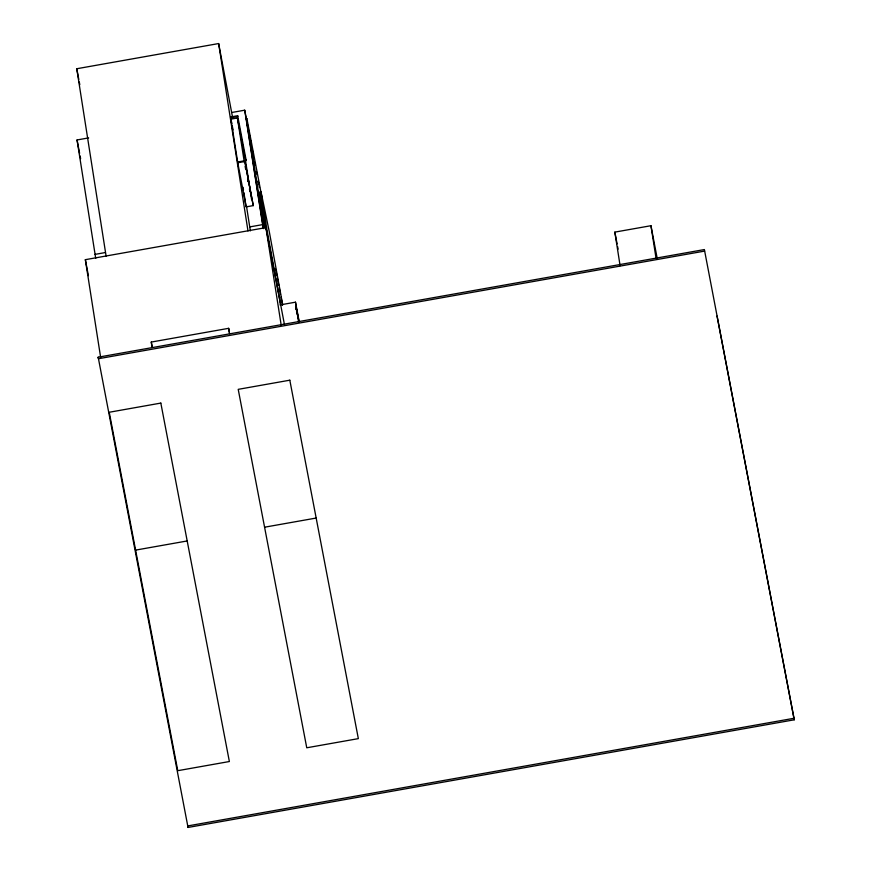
<?xml version="1.0" encoding="UTF-8"?>
<svg xmlns="http://www.w3.org/2000/svg" width="871" height="871" viewBox="0 0 871 871"><rect width="100%" height="100%" fill="white"/><g stroke="black" fill="none" stroke-linecap="round" stroke-linejoin="round"><path stroke-width="1.31" d="M106.11 256.118L76.768 68.744L218.643 43.55L232.655 117.803M95.723 258.382L77.051 139.959L88.657 137.901M231.817 112.479L244.718 110.192L246.504 119.534M246.101 159.839L246.221 160.602L237.663 115.723L230.565 116.986L237.881 163.378M230.684 117.748L237.783 116.485L237.663 115.723M230.957 119.131L237.402 117.988L245.306 159.339L251.61 199.568M246.896 118.641L246.253 118.75L263.216 227.081L263.859 226.972L246.896 118.641L262.171 198.544M244.707 160.732L237.62 161.995L246.166 206.873L253.265 205.61L244.707 160.732L253.265 205.61M237.739 162.757L244.827 161.494M94.961 254.397L105.282 252.557M249.737 226.906L262.639 224.62L244.718 110.192M100.644 357.382L85.347 259.678L265.916 227.614L284.479 324.72M620.098 265.699L614.839 232.121L650.953 225.709L657.213 258.447M280.005 304.926L295.487 302.183L299.276 322.03M152.109 347.366L151.271 342.063L228.659 328.323L229.421 332.33M98.183 357.197L704.378 249.563L793.993 718.281L794.232 719.805L188.038 827.45L98.183 357.197L98.423 358.732L704.617 251.088M298.503 321.737L299.145 321.628M135.604 550.113L187.189 540.956M264.577 527.205L316.173 518.049M793.993 718.281L187.798 825.926L188.038 827.45M717.04 316.053L794.232 719.805M614.839 232.121L617.093 243.902M617.593 246.526L618.094 249.139M296.706 309.662L299.134 322.39M295.585 306.472L296.075 309.02M296.554 311.557L297.044 314.104M275.672 269.128L276.934 275.78M277.446 278.448L278.72 285.1M279.232 287.768L280.506 294.431M281.017 297.087L282.542 305.079M247.016 122.201L249.814 136.867M250.325 139.545L250.837 142.213M252.111 148.876L252.623 151.543M254.67 162.224L255.17 164.891M256.455 171.554L256.956 174.233M258.241 180.896L259.514 187.57M247.016 122.746L250.837 142.724M254.648 162.703L255.159 165.37M258.219 181.342L258.731 184.01M262.639 224.62L263.401 228.605M245.099 166.23L245.6 168.898M249.433 188.909L249.944 191.576M231.316 120.884L231.806 123.475M232.307 126.066L233.047 129.964M151.271 342.063L152.294 347.398M76.768 68.744L78.793 79.348M79.294 81.994L79.805 84.65M77.051 139.959L79.599 153.307M80.11 155.974L80.622 158.642M85.347 259.678L88.407 275.693M280.625 304.774L266.951 229.835L260.984 191.685L269.411 232.317L282.694 304.796M248.072 181.408L247.81 180.036L248.093 181.767M265.437 228.725L259.689 191.914M650.953 225.709L655.994 257.947M295.487 302.183L298.47 321.247M295.694 307.485L296.053 309.771M265.916 227.614L281.213 325.319M237.402 117.988L244.326 162.235M246.406 205.621L250.358 230.869M243.063 187.298L243.477 189.987M243.902 192.665L245.785 204.729M246.047 206.111L246.166 206.873M218.643 43.55L247.985 230.924M228.659 328.323L229.487 333.626M160.83 403.088L109.245 412.255L177.771 770.693L229.367 761.526L160.83 403.088M289.814 380.192L238.219 389.348L306.755 747.786L358.34 738.63L289.814 380.192M241.321 138.674L241.877 141.766L241.321 138.674"/></g></svg>
